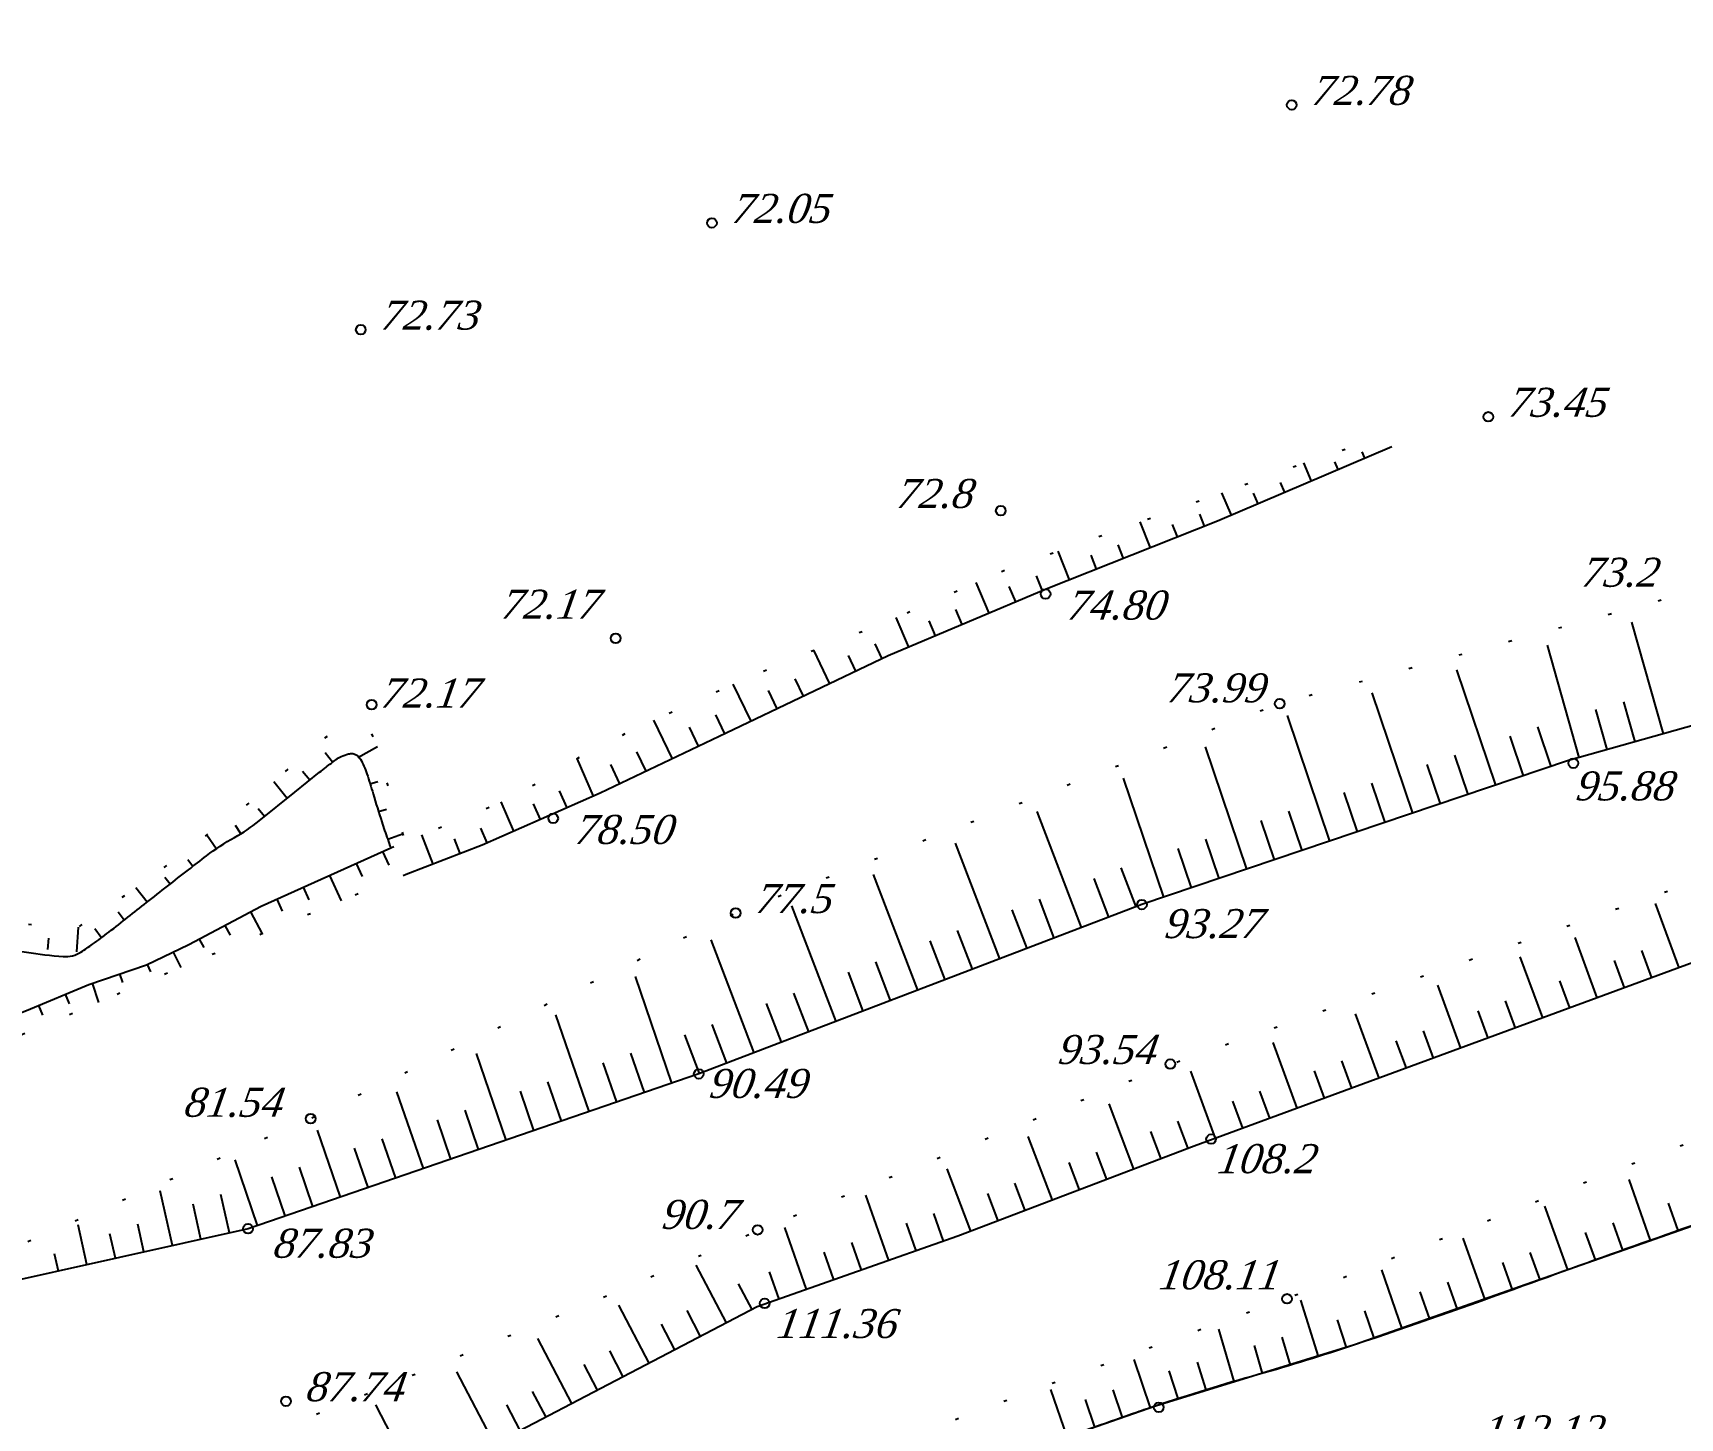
# Model space of a CAD drawing. Header units: millimetres. Extents: x 1400 to 4853, y -623 to 1865.
# Drawn here: x 2894 to 2945, y 1498.9 to 1541.8 of the extents above; entities that cross this region are included whole.
import ezdxf

# ---------------------------------------------------------------- set-up
doc = ezdxf.new("R2010")
doc.units = ezdxf.units.MM
doc.linetypes.add('ADOT1', pattern=[1.6, 0.1, -1.5])
for name, color, linetype in [('01_Горизонт_72', 7, 'Continuous'), ('01_Горизонт_86', 7, 'Continuous'), ('02_Горизонт_100', 7, 'Continuous'), ('02_Горизонт_112', 7, 'Continuous')]:
    doc.layers.add(name, color=color, linetype=linetype)
doc.styles.add('universw', font='timesi.ttf', dxfattribs={"oblique": 10})

msp = doc.modelspace()

# ---------------------------------------------------------------- linework, layer by layer
at = {"layer": '01_Горизонт_72', "color": 250, "linetype": 'Continuous'}
for p, q in [((2934.4126, 1528.2858), (2934.3082, 1528.5308)), ((2935.2405, 1528.639), (2935.1563, 1528.8362)), ((2931.9292, 1527.2265), (2931.7906, 1527.5512)), ((2932.757, 1527.5796), (2932.6282, 1527.8816)), ((2929.433, 1526.1978), (2929.2796, 1526.5838)), ((2930.2694, 1526.5302), (2930.1221, 1526.9008)), ((2927.7602, 1525.5331), (2927.5946, 1525.9498)), ((2926.9239, 1525.2007), (2926.7522, 1525.6327)), ((2925.252, 1524.5338), (2925.0591, 1524.9913)), ((2924.4227, 1524.1841), (2924.2203, 1524.6642)), ((2922.7641, 1523.4847), (2922.5664, 1523.9537)), ((2921.9348, 1523.1351), (2921.7395, 1523.5983)), ((2920.2801, 1522.4271), (2920.0622, 1522.8841)), ((2919.4678, 1522.0396), (2919.235, 1522.5277)), ((2917.0308, 1520.8773), (2916.7635, 1521.4378)), ((2917.8431, 1521.2648), (2917.5852, 1521.8056)), ((2915.4061, 1520.1024), (2915.1279, 1520.6858)), ((2914.5938, 1519.715), (2914.3119, 1520.3059)), ((2903.251, 1519.217), (2903.0221, 1519.5121)), ((2912.9691, 1518.9401), (2912.6831, 1519.5398)), ((2902.5441, 1518.66), (2902.3251, 1518.9325)), ((2912.1568, 1518.5526), (2911.8715, 1519.1509)), ((2904.4111, 1518.5504), (2904.6547, 1518.6259)), ((2910.518, 1517.8085), (2910.2887, 1518.3294)), ((2909.6943, 1517.4458), (2909.483, 1517.9259)), ((2901.1411, 1517.5325), (2900.9461, 1517.775)), ((2904.6774, 1517.6908), (2904.9192, 1517.7656)), ((2900.4027, 1517.0191), (2900.2417, 1517.2615)), ((2907.2106, 1516.3884), (2907.0327, 1516.8482)), ((2908.0469, 1516.7205), (2907.8459, 1517.1772)), ((2904.8033, 1516.4522), (2904.994, 1516.0285)), ((2898.9261, 1515.9914), (2898.7692, 1516.1935)), ((2903.9826, 1516.0827), (2904.1668, 1515.6737)), ((2898.2153, 1515.4394), (2898.0546, 1515.6463)), ((2902.3413, 1515.3438), (2902.5147, 1514.9586)), ((2901.5206, 1514.9743), (2901.6887, 1514.601)), ((2896.7988, 1514.3287), (2896.6064, 1514.574)), ((2894.4297, 1513.4115), (2894.4563, 1513.7679)), ((2896.0829, 1513.7836), (2895.8893, 1514.0542)), ((2899.12, 1513.7405), (2899.2612, 1513.474)), ((2899.9152, 1514.1619), (2900.0762, 1513.8582)), ((2897.504, 1512.9482), (2897.6107, 1512.7261)), ((2896.6523, 1512.6576), (2896.742, 1512.393)), ((2894.1381, 1511.6779), (2894.2616, 1511.3844)), ((2894.9676, 1512.027), (2895.0906, 1511.7347))]:
    msp.add_line(p, q, dxfattribs=at)
at = {"layer": '01_Горизонт_72', "linetype": 'Continuous'}
for p, q in [((2936.0683, 1528.9921), (2936.0683, 1528.9921)), ((2933.5848, 1527.9327), (2933.3466, 1528.4911)), ((2931.1013, 1526.8733), (2930.8049, 1527.5683)), ((2928.5966, 1525.8655), (2928.2776, 1526.6682)), ((2926.0875, 1524.8684), (2925.733, 1525.7603)), ((2923.5934, 1523.8344), (2923.1931, 1524.7838)), ((2921.1055, 1522.7854), (2920.7198, 1523.7003)), ((2918.6555, 1521.6522), (2918.1604, 1522.6902)), ((2916.2185, 1520.4899), (2915.6691, 1521.6417)), ((2913.7815, 1519.3275), (2913.2106, 1520.5244)), ((2904.0325, 1519.3618), (2904.6419, 1519.7056)), ((2911.3417, 1518.1712), (2910.8318, 1519.3292)), ((2901.8426, 1518.0963), (2901.4287, 1518.6113)), ((2908.8706, 1517.0832), (2908.4728, 1517.9868)), ((2899.6529, 1516.5213), (2899.3611, 1516.9607)), ((2904.961, 1516.8367), (2905.4218, 1516.996)), ((2906.3712, 1516.0637), (2906.0227, 1516.9647)), ((2897.5069, 1514.8842), (2897.1566, 1515.3308)), ((2903.1619, 1515.7133), (2903.5195, 1514.919)), ((2900.7104, 1514.5834), (2901.0718, 1513.9015)), ((2895.3273, 1513.3446), (2895.3843, 1514.1102)), ((2898.3153, 1513.3378), (2898.5484, 1512.8525)), ((2895.7999, 1512.3688), (2896.0007, 1511.7761))]:
    msp.add_line(p, q, dxfattribs=at)
at = {"layer": '01_Горизонт_72', "color": 0, "linetype": 'Continuous'}
for p, q in [((2944.4863, 1520.0977), (2943.5143, 1523.5546)), ((2941.8726, 1519.3628), (2940.8936, 1522.8446)), ((2939.295, 1518.511), (2938.088, 1522.0852)), ((2936.7226, 1517.6423), (2935.4625, 1521.3738)), ((2942.7438, 1519.6077), (2942.3949, 1520.8486)), ((2943.6151, 1519.8527), (2943.2662, 1521.0936)), ((2934.1502, 1516.7737), (2932.837, 1520.6625)), ((2940.1524, 1518.8006), (2939.7402, 1520.0213)), ((2941.0099, 1519.0901), (2940.5977, 1520.3108)), ((2931.5778, 1515.905), (2930.2974, 1519.6967)), ((2938.4375, 1518.2215), (2938.0253, 1519.4422)), ((2937.5801, 1517.9319), (2937.1678, 1519.1526)), ((2929.0055, 1515.0363), (2927.7613, 1518.7206)), ((2935.8651, 1517.3528), (2935.4529, 1518.5735)), ((2935.0077, 1517.0632), (2934.5955, 1518.2839)), ((2926.4598, 1514.0935), (2925.0851, 1517.6902)), ((2932.4353, 1516.1946), (2932.0231, 1517.4153)), ((2933.2928, 1516.4841), (2932.8805, 1517.7048)), ((2930.7204, 1515.6155), (2930.3082, 1516.8362)), ((2923.9236, 1513.1242), (2922.5512, 1516.715)), ((2929.8629, 1515.3259), (2929.4507, 1516.5466)), ((2921.3875, 1512.1548), (2920.0173, 1515.7397)), ((2928.1506, 1514.7397), (2927.6911, 1515.9418)), ((2927.3052, 1514.4166), (2926.8457, 1515.6187)), ((2918.8513, 1511.1855), (2917.4834, 1514.7645)), ((2925.6144, 1513.7704), (2925.155, 1514.9724)), ((2924.769, 1513.4473), (2924.3096, 1514.6493)), ((2916.3152, 1510.2161), (2914.9795, 1513.7108)), ((2923.0783, 1512.801), (2922.6188, 1514.0031)), ((2922.2329, 1512.4779), (2921.7734, 1513.68)), ((2919.6967, 1511.5086), (2919.2373, 1512.7106)), ((2920.5421, 1511.8317), (2920.0827, 1513.0338)), ((2913.7688, 1509.2749), (2912.6338, 1512.5778)), ((2917.1606, 1510.5392), (2916.7011, 1511.7413)), ((2918.006, 1510.8623), (2917.5465, 1512.0644)), ((2911.2011, 1508.3926), (2910.1721, 1511.387)), ((2914.6244, 1509.5699), (2914.1645, 1510.7731)), ((2915.4698, 1509.893), (2915.0104, 1511.0951)), ((2908.6334, 1507.5102), (2907.7104, 1510.1963)), ((2912.9129, 1508.9808), (2912.4943, 1510.1992)), ((2912.057, 1508.6867), (2911.6383, 1509.905)), ((2910.3452, 1508.0984), (2909.9265, 1509.3168)), ((2906.0657, 1506.6278), (2905.2486, 1509.0055)), ((2909.4893, 1507.8043), (2909.0706, 1509.0227)), ((2906.9216, 1506.9219), (2906.5029, 1508.1403)), ((2907.7775, 1507.2161), (2907.3588, 1508.4344)), ((2903.498, 1505.7454), (2902.7869, 1507.8148)), ((2904.3539, 1506.0396), (2903.9352, 1507.2579)), ((2905.2098, 1506.3337), (2904.7911, 1507.552)), ((2900.9303, 1504.8631), (2900.232, 1506.8952)), ((2902.6421, 1505.4513), (2902.2234, 1506.6697)), ((2901.7862, 1505.1572), (2901.3675, 1506.3755)), ((2898.2897, 1504.2391), (2897.9117, 1505.937)), ((2900.0565, 1504.6325), (2899.7905, 1505.8272)), ((2899.1731, 1504.4358), (2898.9316, 1505.5206)), ((2895.6395, 1503.6491), (2895.3646, 1504.8839)), ((2896.5229, 1503.8458), (2896.3548, 1504.6009)), ((2897.4063, 1504.0424), (2897.2137, 1504.9075)), ((2894.7561, 1503.4524), (2894.6369, 1503.9878))]:
    msp.add_line(p, q, dxfattribs=at)
at = {"layer": '01_Горизонт_72', "color": 0, "linetype": 'ADOT1', "flags": 128}
for points in [[(2855.3372, 1634.4462), (2853.7559, 1632.3065), (2851.9202, 1630.3409), (2850.6206, 1628.6883), (2849.5336, 1627.1767), (2848.4172, 1626.1281), (2847.1809, 1624.967), (2846.0729, 1623.9264), (2845.3636, 1623.0496), (2845.095, 1622.3594), (2844.9176, 1620.5396), (2844.8103, 1617.913), (2844.6779, 1613.4486), (2844.5658, 1609.8504), (2844.4949, 1607.8231), (2844.3114, 1606.1497), (2844.1548, 1604.7215), (2844.1577, 1602.5232), (2843.9993, 1600.0484), (2843.7782, 1596.4095), (2843.6523, 1594.3368), (2843.3703, 1589.3377), (2843.3277, 1587.8811), (2843.2773, 1586.1542), (2843.2687, 1585.1734), (2843.1291, 1584.0366), (2842.9914, 1581.8459), (2842.8013, 1580.0228), (2842.5627, 1577.8692), (2842.226, 1575.9102), (2842.1255, 1574.8991), (2841.9633, 1572.7313), (2841.7237, 1569.4003), (2841.6042, 1566.869), (2841.5577, 1565.8849), (2841.3413, 1563.1451), (2841.0968, 1559.3457), (2840.9164, 1555.0686), (2840.742, 1551.3151), (2840.2258, 1544.2709), (2839.7315, 1539.9038), (2839.5283, 1537.6703), (2839.4644, 1536.1479), (2839.3148, 1535.0081), (2839.2064, 1534.1815), (2839.1791, 1533.1182), (2839.1971, 1531.3987), (2839.3212, 1530.1908), (2839.5026, 1529.5322), (2840.1616, 1529.1695), (2842.8389, 1528.695), (2845.9296, 1528.0968), (2848.1217, 1527.4754), (2850.4626, 1526.7289), (2852.0799, 1526.2287), (2853.7601, 1525.3032), (2856.2173, 1523.5061), (2858.2963, 1521.5756), (2859.8081, 1519.8429), (2860.8113, 1518.4366), (2861.5495, 1517.4963), (2863.1122, 1515.6672), (2863.8152, 1515.1093), (2864.658, 1514.7922), (2866.1408, 1514.3169), (2867.3137, 1513.9839), (2869.5365, 1513.4401), (2871.7666, 1513.0316), (2873.7449, 1512.7003), (2875.4615, 1512.3159), (2877.1421, 1512.0268), (2878.6047, 1511.9334), (2879.9364, 1511.965), (2881.0167, 1512.3042), (2883.0385, 1513.2203), (2886.3709, 1514.9307), (2887.0431, 1515.1744), (2887.7347, 1515.2427), (2888.612, 1515.1501), (2889.4795, 1515.0083), (2892.5479, 1514.3888), (2894.322, 1514.1292), (2895.3654, 1514.0972), (2897.6709, 1515.685), (2900.6893, 1517.9633), (2902.1587, 1519.251), (2902.9389, 1519.9349), (2903.5103, 1520.2816), (2903.9857, 1520.2924), (2904.4233, 1520.179), (2904.6502, 1519.6877), (2904.9041, 1518.6781), (2905.389, 1517.0965), (2905.5165, 1516.7054)], [(2965.9573, 1530.1617), (2959.3903, 1527.5607), (2945.3113, 1524.4767), (2932.6003, 1521.0327), (2915.7403, 1514.5437), (2902.5733, 1508.1747), (2888.5723, 1502.0757)], [(2905.0548, 1516.5655), (2908.3712, 1517.9335), (2909.7342, 1518.6486), (2911.2418, 1519.5834), (2912.9565, 1520.4089), (2915.9566, 1521.7723), (2917.997, 1522.6271), (2920.318, 1523.5243), (2921.8822, 1524.2095), (2924.0065, 1525.1401), (2926.6427, 1526.0871), (2930.5738, 1527.4844), (2933.353, 1528.4935), (2934.7919, 1528.9709), (2935.3899, 1529.1042), (2935.7119, 1529.0997), (2936.0683, 1528.9921)], [(2905.5318, 1515.739), (2904.9588, 1515.5173), (2898.087, 1512.6607), (2892.6596, 1510.3594), (2890.3045, 1509.2707), (2883.2611, 1507.3776)]]:
    msp.add_lwpolyline(points, dxfattribs=at)
at = {"layer": '01_Горизонт_72', "linetype": 'Continuous', "flags": 128}
for points in [[(2936.0683, 1528.9921), (2930.67, 1526.6894), (2925.3602, 1524.5794), (2920.4659, 1522.5157), (2915.4446, 1520.1208), (2911.541, 1518.259), (2907.8877, 1516.6503), (2905.5318, 1515.739)], [(2883.2611, 1507.3776), (2889.0504, 1509.5472), (2890.9436, 1510.4091), (2893.7663, 1511.5214), (2895.6975, 1512.3341), (2897.4894, 1512.9411), (2898.7953, 1513.5684), (2901.0383, 1514.7571), (2905.0548, 1516.5655)]]:
    msp.add_lwpolyline(points, dxfattribs=at)
at = {"layer": '01_Горизонт_72', "color": 0, "linetype": 'Continuous', "flags": 128}
msp.add_lwpolyline([(2966.5687, 1528.0016), (2962.5163, 1524.7377), (2951.7913, 1522.1517), (2941.5417, 1519.2697), (2928.3283, 1514.8077), (2914.6003, 1509.5607), (2900.6323, 1504.7607), (2888.5723, 1502.0757)], dxfattribs=at)
at = {"layer": '01_Горизонт_72', "linetype": 'Continuous', "flags": 128}
msp.add_lwpolyline([(2892.6443, 1513.5445, 0.0383149), (2894.9086, 1513.2001, 0.159358), (2895.456, 1513.335, 0.0158544), (2895.8164, 1513.576, 0.0108374), (2896.324, 1513.9562, 0.0005007), (2897.4899, 1514.8714, -0.0009003), (2898.1387, 1515.3798, -0.0006459), (2898.7876, 1515.8852, -0.0007514), (2899.3467, 1516.318, -0.0379361), (2900.2131, 1516.8875, 0.0428507), (2900.9754, 1517.3994), (2902.0802, 1518.2872), (2902.8496, 1518.9055, -0.004257), (2903.0513, 1519.0648, -0.0028378), (2903.3573, 1519.2994, -0.0562153), (2903.5193, 1519.3958, -0.044259), (2903.7452, 1519.4745, -0.0881754), (2903.8792, 1519.4841, -0.1085993), (2903.983, 1519.4495, -0.1306514), (2904.1144, 1519.315, -0.0488787), (2904.3147, 1518.8617, -0.0076589), (2904.509, 1518.2401, 0.0054611), (2904.7777, 1517.3671, 0.0058226), (2904.8656, 1517.1029, 0.0028456), (2905.0548, 1516.5655)], format="xyb", dxfattribs=at)
at = {"layer": '01_Горизонт_72', "color": 7, "linetype": 'Continuous'}
for centre in [(2932.9723, 1539.5877), (2915.0053, 1535.9307), (2904.1273, 1532.6217), (2939.0623, 1529.9217), (2923.9573, 1527.0117), (2925.3434, 1524.4303), (2912.0263, 1523.0577), (2904.4617, 1520.9997), (2932.6003, 1521.0327), (2941.6963, 1519.1877), (2910.0883, 1517.4777), (2928.3283, 1514.8077), (2915.7403, 1514.5437), (2914.6003, 1509.5607), (2902.5733, 1508.1747), (2900.6323, 1504.7607)]:
    msp.add_circle(centre, 0.15, dxfattribs=at)
at = {"layer": '01_Горизонт_86', "color": 0, "linetype": 'Continuous'}
for p, q in [((2944.4863, 1520.0977), (2943.5143, 1523.5546)), ((2941.8726, 1519.3628), (2940.8936, 1522.8446)), ((2939.295, 1518.511), (2938.088, 1522.0852)), ((2936.7226, 1517.6423), (2935.4625, 1521.3738)), ((2942.7438, 1519.6077), (2942.3949, 1520.8486)), ((2943.6151, 1519.8527), (2943.2662, 1521.0936)), ((2934.1502, 1516.7737), (2932.837, 1520.6625)), ((2940.1524, 1518.8006), (2939.7402, 1520.0213)), ((2941.0099, 1519.0901), (2940.5977, 1520.3108)), ((2931.5778, 1515.905), (2930.2974, 1519.6967)), ((2938.4375, 1518.2215), (2938.0253, 1519.4422)), ((2937.5801, 1517.9319), (2937.1678, 1519.1526)), ((2929.0055, 1515.0363), (2927.7613, 1518.7206)), ((2935.8651, 1517.3528), (2935.4529, 1518.5735)), ((2935.0077, 1517.0632), (2934.5955, 1518.2839)), ((2926.4598, 1514.0935), (2925.0851, 1517.6902)), ((2932.4353, 1516.1946), (2932.0231, 1517.4153)), ((2933.2928, 1516.4841), (2932.8805, 1517.7048)), ((2930.7204, 1515.6155), (2930.3082, 1516.8362)), ((2923.9236, 1513.1242), (2922.5512, 1516.715)), ((2929.8629, 1515.3259), (2929.4507, 1516.5466)), ((2921.3875, 1512.1548), (2920.0173, 1515.7397)), ((2928.1506, 1514.7397), (2927.6911, 1515.9418)), ((2927.3052, 1514.4166), (2926.8457, 1515.6187)), ((2918.8513, 1511.1855), (2917.4834, 1514.7645)), ((2925.6144, 1513.7704), (2925.155, 1514.9724)), ((2944.9733, 1512.8476), (2944.2397, 1514.8418)), ((2924.769, 1513.4473), (2924.3096, 1514.6493)), ((2916.3152, 1510.2161), (2914.9795, 1513.7108)), ((2923.0783, 1512.801), (2922.6188, 1514.0031)), ((2942.4382, 1511.915), (2941.751, 1513.7831)), ((2922.2329, 1512.4779), (2921.7734, 1513.68)), ((2940.7481, 1511.2932), (2940.0495, 1513.1923)), ((2944.1283, 1512.5367), (2943.8175, 1513.3813)), ((2919.6967, 1511.5086), (2919.2373, 1512.7106)), ((2920.5421, 1511.8317), (2920.0827, 1513.0338)), ((2943.2832, 1512.2258), (2942.9725, 1513.0705)), ((2913.7688, 1509.2749), (2912.6338, 1512.5778)), ((2938.213, 1510.3606), (2937.4973, 1512.3062)), ((2941.5932, 1511.6041), (2941.2824, 1512.4488)), ((2917.1606, 1510.5392), (2916.7011, 1511.7413)), ((2918.006, 1510.8623), (2917.5465, 1512.0644)), ((2939.9031, 1510.9824), (2939.5924, 1511.827)), ((2935.6779, 1509.4281), (2934.9451, 1511.4201)), ((2939.058, 1510.6715), (2938.7473, 1511.5162)), ((2914.6244, 1509.5699), (2914.1645, 1510.7731)), ((2915.4698, 1509.893), (2915.0104, 1511.0951)), ((2937.368, 1510.0498), (2937.0572, 1510.8944)), ((2908.6334, 1507.5102), (2907.7104, 1510.1963)), ((2912.9129, 1508.9808), (2912.4943, 1510.1992)), ((2933.1428, 1508.4955), (2932.3928, 1510.534)), ((2936.5229, 1509.7389), (2936.2122, 1510.5836)), ((2912.057, 1508.6867), (2911.6383, 1509.905)), ((2930.6077, 1507.5629), (2929.8406, 1509.6479)), ((2933.9878, 1508.8063), (2933.6771, 1509.651)), ((2934.8328, 1509.1172), (2934.5221, 1509.9618)), ((2910.3452, 1508.0984), (2909.9265, 1509.3168)), ((2906.0657, 1506.6278), (2905.2486, 1509.0055)), ((2909.4893, 1507.8043), (2909.0706, 1509.0227)), ((2928.0801, 1506.6102), (2927.3116, 1508.632)), ((2931.4527, 1507.8737), (2931.142, 1508.7184)), ((2932.2977, 1508.1846), (2931.987, 1509.0293)), ((2906.9216, 1506.9219), (2906.5029, 1508.1403)), ((2907.7775, 1507.2161), (2907.3588, 1508.4344)), ((2929.7634, 1507.25), (2929.4436, 1508.0913)), ((2903.498, 1505.7454), (2902.7869, 1507.8148)), ((2925.5551, 1505.6504), (2924.8049, 1507.6241)), ((2928.9217, 1506.9301), (2928.6019, 1507.7714)), ((2904.3539, 1506.0396), (2903.9352, 1507.2579)), ((2905.2098, 1506.3337), (2904.7911, 1507.552)), ((2927.2384, 1506.2903), (2926.9186, 1507.1315)), ((2900.9303, 1504.8631), (2900.232, 1506.8952)), ((2902.6421, 1505.4513), (2902.2234, 1506.6697)), ((2923.0301, 1504.6907), (2922.2983, 1506.6161)), ((2926.3967, 1505.9703), (2926.077, 1506.8116)), ((2901.7862, 1505.1572), (2901.3675, 1506.3755)), ((2924.7134, 1505.3305), (2924.3937, 1506.1718)), ((2898.2897, 1504.2391), (2897.9117, 1505.937)), ((2900.0565, 1504.6325), (2899.7905, 1505.8272)), ((2920.4865, 1503.782), (2919.775, 1505.7982)), ((2923.8718, 1505.0106), (2923.552, 1505.8519)), ((2899.1731, 1504.4358), (2898.9316, 1505.5206)), ((2922.1847, 1504.3812), (2921.8852, 1505.2299)), ((2895.6395, 1503.6491), (2895.3646, 1504.8839)), ((2896.5229, 1503.8458), (2896.3548, 1504.6009)), ((2897.4063, 1504.0424), (2897.2137, 1504.9075)), ((2917.9392, 1502.8831), (2917.2626, 1504.8005)), ((2921.3356, 1504.0816), (2921.0361, 1504.9303)), ((2918.7883, 1503.1827), (2918.4888, 1504.0314)), ((2919.6374, 1503.4823), (2919.3379, 1504.331)), ((2894.7561, 1503.4524), (2894.6369, 1503.9878)), ((2915.4532, 1501.8434), (2914.5179, 1503.6345)), ((2916.2513, 1502.2602), (2915.8348, 1503.0579)), ((2917.0901, 1502.5834), (2916.7906, 1503.4321)), ((2913.0587, 1500.5931), (2912.1199, 1502.3911)), ((2914.655, 1501.4266), (2914.2385, 1502.2244)), ((2913.8569, 1501.0099), (2913.4403, 1501.8077)), ((2910.6643, 1499.3429), (2909.6117, 1501.3587)), ((2912.2606, 1500.1764), (2911.844, 1500.9742)), ((2911.4624, 1499.7596), (2911.0459, 1500.5574)), ((2908.2698, 1498.0926), (2907.1007, 1500.3318)), ((2909.8661, 1498.9261), (2909.4496, 1499.7239)), ((2905.8754, 1496.8423), (2904.5896, 1499.3049)), ((2909.068, 1498.5094), (2908.6514, 1499.3071))]:
    msp.add_line(p, q, dxfattribs=at)
at = {"layer": '01_Горизонт_86', "color": 0, "linetype": 'ADOT1', "flags": 128}
for points in [[(2965.9573, 1530.1617), (2959.3903, 1527.5607), (2945.3113, 1524.4767), (2932.6003, 1521.0327), (2915.7403, 1514.5437), (2902.5733, 1508.1747), (2888.5723, 1502.0757)], [(2816.7969, 1498.4469), (2820.6582, 1498.7261), (2831.8102, 1497.7616), (2838.073, 1497.1762), (2870.3377, 1495.9968), (2887.8881, 1496.3221), (2898.3369, 1497.4245), (2903.0097, 1499.1106), (2911.6068, 1502.6263), (2916.7339, 1504.8312), (2929.6738, 1510.0345), (2944.9901, 1515.3522), (2952.4915, 1517.4266), (2957.8338, 1518.5767), (2961.9715, 1519.1598)]]:
    msp.add_lwpolyline(points, dxfattribs=at)
at = {"layer": '01_Горизонт_86', "color": 0, "linetype": 'Continuous', "flags": 128}
for points in [[(2966.5687, 1528.0016), (2962.5163, 1524.7377), (2951.7913, 1522.1517), (2941.5417, 1519.2697), (2928.3283, 1514.8077), (2914.6003, 1509.5607), (2900.6323, 1504.7607), (2888.5723, 1502.0757)], [(2961.8413, 1519.153), (2948.9739, 1514.3192), (2929.9506, 1507.3212), (2922.6207, 1504.5351), (2916.4126, 1502.3443), (2904.1912, 1495.9629), (2894.3413, 1492.8749), (2885.7496, 1491.9108), (2867.5352, 1492.6879), (2850.5411, 1494.2952), (2834.9531, 1495.4959), (2816.9425, 1498.3609)]]:
    msp.add_lwpolyline(points, dxfattribs=at)
at = {"layer": '01_Горизонт_86', "color": 7, "linetype": 'Continuous'}
for centre in [(2932.6003, 1521.0327), (2941.6963, 1519.1877), (2928.3283, 1514.8077), (2915.7403, 1514.5437), (2914.6003, 1509.5607), (2929.2073, 1509.8637), (2902.5733, 1508.1747), (2930.4739, 1507.54), (2900.6323, 1504.7607), (2916.4213, 1504.7277), (2916.6433, 1502.4477), (2901.8083, 1499.4177)]:
    msp.add_circle(centre, 0.15, dxfattribs=at)
at = {"layer": '02_Горизонт_100', "color": 0, "linetype": 'Continuous'}
for p, q in [((2944.9733, 1512.8476), (2944.2397, 1514.8418)), ((2942.4382, 1511.915), (2941.751, 1513.7831)), ((2940.7481, 1511.2932), (2940.0495, 1513.1923)), ((2944.1283, 1512.5367), (2943.8175, 1513.3813)), ((2943.2832, 1512.2258), (2942.9725, 1513.0705)), ((2938.213, 1510.3606), (2937.4973, 1512.3062)), ((2941.5932, 1511.6041), (2941.2824, 1512.4488)), ((2939.9031, 1510.9824), (2939.5924, 1511.827)), ((2935.6779, 1509.4281), (2934.9451, 1511.4201)), ((2939.058, 1510.6715), (2938.7473, 1511.5162)), ((2937.368, 1510.0498), (2937.0572, 1510.8944)), ((2933.1428, 1508.4955), (2932.3928, 1510.534)), ((2936.5229, 1509.7389), (2936.2122, 1510.5836)), ((2930.6077, 1507.5629), (2929.8406, 1509.6479)), ((2933.9878, 1508.8063), (2933.6771, 1509.651)), ((2934.8328, 1509.1172), (2934.5221, 1509.9618)), ((2928.0801, 1506.6102), (2927.3116, 1508.632)), ((2931.4527, 1507.8737), (2931.142, 1508.7184)), ((2932.2977, 1508.1846), (2931.987, 1509.0293)), ((2929.7634, 1507.25), (2929.4436, 1508.0913)), ((2925.5551, 1505.6504), (2924.8049, 1507.6241)), ((2928.9217, 1506.9301), (2928.6019, 1507.7714)), ((2927.2384, 1506.2903), (2926.9186, 1507.1315)), ((2923.0301, 1504.6907), (2922.2983, 1506.6161)), ((2926.3967, 1505.9703), (2926.077, 1506.8116)), ((2924.7134, 1505.3305), (2924.3937, 1506.1718)), ((2944.0903, 1504.4029), (2943.4241, 1506.2866)), ((2920.4865, 1503.782), (2919.775, 1505.7982)), ((2923.8718, 1505.0106), (2923.552, 1505.8519)), ((2944.9469, 1504.7051), (2944.6483, 1505.5541)), ((2922.1847, 1504.3812), (2921.8852, 1505.2299)), ((2941.5238, 1503.4876), (2940.8143, 1505.4604)), ((2917.9392, 1502.8831), (2917.2626, 1504.8005)), ((2921.3356, 1504.0816), (2921.0361, 1504.9303)), ((2942.3788, 1503.7942), (2942.0757, 1504.6416)), ((2943.2343, 1504.0993), (2942.9327, 1504.9473)), ((2918.7883, 1503.1827), (2918.4888, 1504.0314)), ((2919.6374, 1503.4823), (2919.3379, 1504.331)), ((2938.9604, 1502.5634), (2938.28, 1504.4715)), ((2940.6694, 1503.1794), (2940.3633, 1504.0258)), ((2915.4532, 1501.8434), (2914.5179, 1503.6345)), ((2936.3884, 1501.6636), (2935.7613, 1503.4916)), ((2939.8154, 1502.8701), (2939.5097, 1503.7166)), ((2916.2513, 1502.2602), (2915.8348, 1503.0579)), ((2917.0901, 1502.5834), (2916.7906, 1503.4321)), ((2938.1043, 1502.26), (2937.8054, 1503.1089)), ((2933.8033, 1500.8024), (2933.2524, 1502.5514)), ((2937.247, 1501.9601), (2936.9515, 1502.8102)), ((2913.0587, 1500.5931), (2912.1199, 1502.3911)), ((2914.655, 1501.4266), (2914.2385, 1502.2244)), ((2935.5287, 1501.3706), (2935.24, 1502.2231)), ((2913.8569, 1501.0099), (2913.4403, 1501.8077)), ((2931.1899, 1500.0314), (2930.7152, 1501.6515)), ((2934.6677, 1501.0815), (2934.385, 1501.9359)), ((2910.6643, 1499.3429), (2909.6117, 1501.3587)), ((2912.2606, 1500.1764), (2911.844, 1500.9742)), ((2932.063, 1500.2816), (2931.8174, 1501.1474)), ((2932.935, 1500.5358), (2932.677, 1501.398)), ((2911.4624, 1499.7596), (2911.0459, 1500.5574)), ((2928.5902, 1499.2156), (2928.0857, 1500.7133)), ((2930.3199, 1499.7705), (2930.0559, 1500.6309)), ((2908.2698, 1498.0926), (2907.1007, 1500.3318)), ((2929.4533, 1499.4986), (2929.1784, 1500.3556)), ((2909.8661, 1498.9261), (2909.4496, 1499.7239)), ((2926.0183, 1498.3156), (2925.5028, 1499.7762)), ((2926.875, 1498.6174), (2926.5764, 1499.4664)), ((2927.732, 1498.9181), (2927.4345, 1499.7675)), ((2905.8754, 1496.8423), (2904.5896, 1499.3049)), ((2909.068, 1498.5094), (2908.6514, 1499.3071))]:
    msp.add_line(p, q, dxfattribs=at)
at = {"layer": '02_Горизонт_100', "color": 0, "linetype": 'Continuous', "flags": 128}
for points in [[(2981.5035, 1516.9092, -0.0000069), (2978.0478, 1515.772, 0.0000317)], [(2948.0179, 1505.7743, 0.0040518), (2940.1464, 1502.99, -0.0061125), (2934.9208, 1501.1658, -0.0123352), (2931.9304, 1500.2441, 0.0115964), (2928.748, 1499.2684, 0.003917), (2928.1668, 1499.0703, 0.000878), (2925.5825, 1498.1616, 0.0276892), (2921.9241, 1496.6355, -0.0331727), (2918.8557, 1495.3947, -0.0456719), (2917.1794, 1495.0081, -0.022024), (2913.6326, 1494.6832, -0.024964), (2913.189, 1494.6843, -0.0104115), (2912.1289, 1494.7622)]]:
    msp.add_lwpolyline(points, format="xyb", dxfattribs=at)
for points in [[(3015.9501, 1533.4202), (3014.4567, 1532.4119), (3007.3591, 1528.2144), (3000.6489, 1524.7338), (2997.859, 1523.352), (2992.9168, 1521.1625), (2984.5184, 1517.9016), (2981.5035, 1516.9092), (2977.295, 1515.5243), (2973.5816, 1514.1394), (2968.0363, 1511.8148), (2964.422, 1510.4793), (2959.9998, 1509.5827), (2954.702, 1508.0495), (2948.0179, 1505.7743), (2934.9208, 1501.1658), (2928.748, 1499.2684), (2925.5825, 1498.1616), (2918.8557, 1495.3947), (2917.1794, 1495.0081), (2915.2427, 1494.8306)], [(2961.8413, 1519.153), (2948.9739, 1514.3192), (2929.9506, 1507.3212), (2922.6207, 1504.5351), (2916.4126, 1502.3443), (2904.1912, 1495.9629), (2894.3413, 1492.8749), (2885.7496, 1491.9108), (2867.5352, 1492.6879), (2850.5411, 1494.2952), (2834.9531, 1495.4959), (2816.9425, 1498.3609)]]:
    msp.add_lwpolyline(points, dxfattribs=at)
at = {"layer": '02_Горизонт_100', "color": 0, "linetype": 'ADOT1', "flags": 128}
for points in [[(2911.8915, 1495.4737), (2917.1147, 1496.8177), (2925.9782, 1500.1381), (2934.2877, 1503.1422), (2944.734, 1507.2531), (2951.6191, 1509.3086), (2958.979, 1511.3641), (2965.0726, 1513.4195), (2973.2475, 1516.3661), (2978.075, 1518.1844), (2983.219, 1520.3189), (2984.5643, 1520.7932)], [(2816.7969, 1498.4469), (2820.6582, 1498.7261), (2831.8102, 1497.7616), (2838.073, 1497.1762), (2870.3377, 1495.9968), (2887.8881, 1496.3221), (2898.3369, 1497.4245), (2903.0097, 1499.1106), (2911.6068, 1502.6263), (2916.7339, 1504.8312), (2929.6738, 1510.0345), (2944.9901, 1515.3522), (2952.4915, 1517.4266), (2957.8338, 1518.5767), (2961.9715, 1519.1598)]]:
    msp.add_lwpolyline(points, dxfattribs=at)
at = {"layer": '02_Горизонт_100', "color": 7, "linetype": 'Continuous'}
for centre in [(2929.2073, 1509.8637), (2930.4739, 1507.54), (2916.4213, 1504.7277), (2916.6433, 1502.4477), (2932.8253, 1502.5913), (2901.8083, 1499.4177), (2928.8523, 1499.2304)]:
    msp.add_circle(centre, 0.15, dxfattribs=at)
at = {"layer": '02_Горизонт_112', "color": 0, "linetype": 'Continuous'}
for p, q in [((2944.0903, 1504.4029), (2943.4241, 1506.2866)), ((2944.9469, 1504.7051), (2944.6483, 1505.5541)), ((2941.5238, 1503.4876), (2940.8143, 1505.4604)), ((2942.3788, 1503.7942), (2942.0757, 1504.6416)), ((2943.2343, 1504.0993), (2942.9327, 1504.9473)), ((2938.9604, 1502.5634), (2938.28, 1504.4715)), ((2940.6694, 1503.1794), (2940.3633, 1504.0258)), ((2936.3884, 1501.6636), (2935.7613, 1503.4916)), ((2939.8154, 1502.8701), (2939.5097, 1503.7166)), ((2938.1043, 1502.26), (2937.8054, 1503.1089)), ((2933.8033, 1500.8024), (2933.2524, 1502.5514)), ((2937.247, 1501.9601), (2936.9515, 1502.8102)), ((2935.5287, 1501.3706), (2935.24, 1502.2231)), ((2931.1899, 1500.0314), (2930.7152, 1501.6515)), ((2934.6677, 1501.0815), (2934.385, 1501.9359)), ((2932.063, 1500.2816), (2931.8174, 1501.1474)), ((2932.935, 1500.5358), (2932.677, 1501.398)), ((2928.5902, 1499.2156), (2928.0857, 1500.7133)), ((2930.3199, 1499.7705), (2930.0559, 1500.6309)), ((2929.4533, 1499.4986), (2929.1784, 1500.3556)), ((2926.0183, 1498.3156), (2925.5028, 1499.7762)), ((2926.875, 1498.6174), (2926.5764, 1499.4664)), ((2927.732, 1498.9181), (2927.4345, 1499.7675))]:
    msp.add_line(p, q, dxfattribs=at)
at = {"layer": '02_Горизонт_112', "color": 0, "linetype": 'Continuous', "flags": 128}
for points in [[(2981.5035, 1516.9092, -0.0000069), (2978.0478, 1515.772, 0.0000317)], [(2948.0179, 1505.7743, 0.0040518), (2940.1464, 1502.99, -0.0061125), (2934.9208, 1501.1658, -0.0123352), (2931.9304, 1500.2441, 0.0115964), (2928.748, 1499.2684, 0.003917), (2928.1668, 1499.0703, 0.000878), (2925.5825, 1498.1616, 0.0276892), (2921.9241, 1496.6355, -0.0331727), (2918.8557, 1495.3947, -0.0456719), (2917.1794, 1495.0081, -0.022024), (2913.6326, 1494.6832, -0.024964), (2913.189, 1494.6843, -0.0104115), (2912.1289, 1494.7622)]]:
    msp.add_lwpolyline(points, format="xyb", dxfattribs=at)
at = {"layer": '02_Горизонт_112', "color": 0, "linetype": 'ADOT1', "flags": 128}
msp.add_lwpolyline([(2911.8915, 1495.4737), (2917.1147, 1496.8177), (2925.9782, 1500.1381), (2934.2877, 1503.1422), (2944.734, 1507.2531), (2951.6191, 1509.3086), (2958.979, 1511.3641), (2965.0726, 1513.4195), (2973.2475, 1516.3661), (2978.075, 1518.1844), (2983.219, 1520.3189), (2984.5643, 1520.7932)], dxfattribs=at)
at = {"layer": '02_Горизонт_112', "color": 7, "linetype": 'Continuous'}
for centre in [(2932.8253, 1502.5913), (2928.8523, 1499.2304)]:
    msp.add_circle(centre, 0.15, dxfattribs=at)

# ---------------------------------------------------------------- texts
at = {"layer": '01_Горизонт_72', "color": 7, "linetype": 'Continuous', "style": 'universw', "oblique": 10}
for s, p in [('72.78', (2933.5723, 1539.5877)), ('72.05', (2915.6053, 1535.9307)), ('72.73', (2904.7273, 1532.6217)), ('73.45', (2939.6623, 1529.9217)), ('72.8', (2920.7039, 1527.0955)), ('73.2', (2941.9257, 1524.655)), ('72.17', (2908.4534, 1523.6635)), ('74.80', (2925.9983, 1523.6378)), ('73.99', (2929.0886, 1521.0722)), ('72.17', (2904.7302, 1520.913)), ('95.88', (2941.7467, 1518.0346)), ('78.50', (2910.7432, 1516.6851)), ('77.5', (2916.3403, 1514.5437)), ('93.27', (2929.0045, 1513.7679)), ('90.49', (2914.8946, 1508.815)), ('81.54', (2898.6292, 1508.2313)), ('87.83', (2901.3908, 1503.8626))]:
    msp.add_text(s, height=0.9, dxfattribs=at).set_placement(p)
at = {"layer": '01_Горизонт_86', "color": 7, "linetype": 'Continuous', "style": 'universw', "oblique": 10}
for s, p in [('73.2', (2941.9257, 1524.655)), ('95.88', (2941.7467, 1518.0346)), ('77.5', (2916.3403, 1514.5437)), ('93.27', (2929.0045, 1513.7679)), ('93.54', (2925.7059, 1509.8664)), ('90.49', (2914.8946, 1508.815)), ('81.54', (2898.6292, 1508.2313)), ('108.2', (2930.6418, 1506.4844)), ('90.7', (2913.4279, 1504.7567)), ('87.83', (2901.3908, 1503.8626)), ('111.36', (2916.9818, 1501.3747)), ('87.74', (2902.4083, 1499.4177))]:
    msp.add_text(s, height=0.9, dxfattribs=at).set_placement(p)
at = {"layer": '02_Горизонт_100', "color": 7, "linetype": 'Continuous', "style": 'universw', "oblique": 10}
for s, p in [('93.54', (2925.7059, 1509.8664)), ('108.2', (2930.6418, 1506.4844)), ('90.7', (2913.4279, 1504.7567)), ('108.11', (2928.8304, 1502.8846)), ('111.36', (2916.9818, 1501.3747)), ('87.74', (2902.4083, 1499.4177))]:
    msp.add_text(s, height=0.9, dxfattribs=at).set_placement(p)
at = {"layer": '02_Горизонт_112', "color": 7, "linetype": 'Continuous', "style": 'universw', "oblique": 10}
for s, p in [('108.11', (2928.8304, 1502.8846)), ('112.12', (2938.8669, 1498.078))]:
    msp.add_text(s, height=0.9, dxfattribs=at).set_placement(p)

doc.saveas('drawing.dxf')
